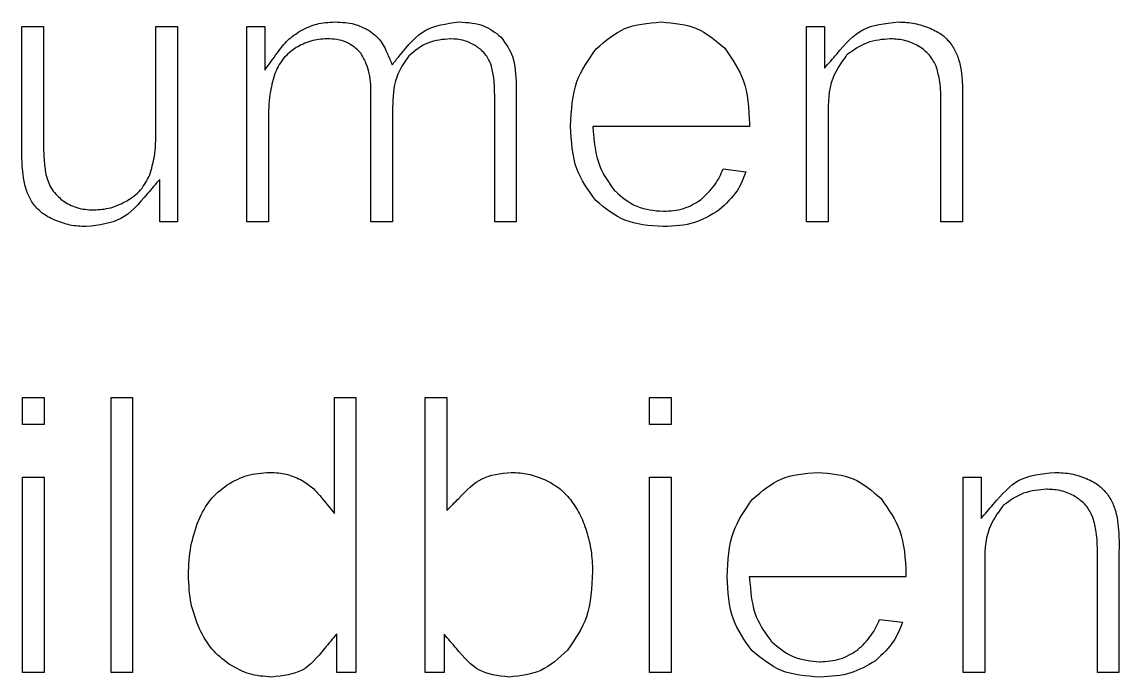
# Model space of a CAD drawing. Header units: millimetres. Extents: x -0.1 to 40.1, y -0.1 to 40.1.
# Drawn here: x 13.56 to 25.5, y 20.9 to 28.03 of the extents above; entities that cross this region are included whole.
import ezdxf

# ---------------------------------------------------------------- set-up
doc = ezdxf.new("R2010")
doc.units = ezdxf.units.MM
doc.layers.add('CUTOUTS', color=1, linetype='CONTINUOUS')

msp = doc.modelspace()

# ---------------------------------------------------------------- linework, layer by layer
at = {"layer": 'CUTOUTS'}
for p, q in [((13.558, 26.646), (13.558, 27.981)), ((13.558, 27.981), (13.794, 27.981)), ((13.794, 27.981), (13.794, 26.794)), ((15.017, 26.837), (15.017, 27.981)), ((15.017, 27.981), (15.252, 27.981)), ((15.252, 27.981), (15.252, 25.856)), ((16.006, 25.856), (16.006, 27.981)), ((16.006, 27.981), (16.201, 27.981)), ((16.201, 27.981), (16.201, 27.507)), ((22.1, 25.856), (22.1, 27.981)), ((22.1, 27.981), (22.297, 27.981)), ((22.297, 27.981), (22.297, 27.53)), ((17.358, 25.856), (17.358, 27.26)), ((18.939, 27.341), (18.939, 25.856)), ((18.705, 25.856), (18.705, 27.214)), ((23.563, 25.856), (23.563, 27.165)), ((23.799, 27.18), (23.799, 25.856)), ((17.594, 27.103), (17.594, 25.856)), ((22.336, 27.024), (22.336, 25.856)), ((16.242, 26.961), (16.242, 25.856)), ((21.479, 26.895), (19.773, 26.895)), ((21.191, 26.432), (21.44, 26.401)), ((15.058, 25.856), (15.058, 26.319)), ((15.252, 25.856), (15.058, 25.856)), ((16.242, 25.856), (16.006, 25.856)), ((17.594, 25.856), (17.358, 25.856)), ((18.939, 25.856), (18.705, 25.856)), ((22.336, 25.856), (22.1, 25.856)), ((23.799, 25.856), (23.563, 25.856)), ((16.961, 22.684), (16.961, 23.945)), ((16.961, 23.945), (17.194, 23.945)), ((17.194, 23.945), (17.194, 20.955)), ((17.948, 20.955), (17.948, 23.945)), ((17.948, 23.945), (18.184, 23.945)), ((18.184, 23.945), (18.184, 22.715)), ((23.804, 20.955), (23.804, 23.08)), ((23.804, 23.08), (24.001, 23.08)), ((24.001, 23.08), (24.001, 22.629)), ((25.267, 20.955), (25.267, 22.264)), ((25.502, 22.279), (25.502, 20.955)), ((24.04, 22.123), (24.04, 20.955)), ((23.182, 21.994), (21.477, 21.994)), ((22.895, 21.531), (23.144, 21.5)), ((16.986, 20.955), (16.986, 21.376)), ((18.156, 21.369), (18.156, 20.955)), ((17.194, 20.955), (16.986, 20.955)), ((18.156, 20.955), (17.948, 20.955)), ((24.04, 20.955), (23.804, 20.955)), ((25.502, 20.955), (25.267, 20.955))]:
    msp.add_line(p, q, dxfattribs=at)
for points in [[(13.564, 23.945), (13.799, 23.945), (13.799, 23.652), (13.564, 23.652)], [(14.528, 23.945), (14.763, 23.945), (14.763, 20.955), (14.528, 20.955)], [(20.392, 23.945), (20.628, 23.945), (20.628, 23.652), (20.392, 23.652)], [(13.799, 20.955), (13.564, 20.955), (13.564, 23.08), (13.799, 23.08)], [(20.628, 23.08), (20.628, 20.955), (20.392, 20.955), (20.392, 23.08)]]:
    msp.add_lwpolyline(points, close=True, dxfattribs=at)
for points, knots in [([(16.598, 27.94), (16.658, 27.969), (16.715, 27.995), (16.77, 28.009), (16.828, 28.024), (16.895, 28.028), (16.967, 28.032)], [0.00048592, 0.00048592, 0.00048592, 0.00048592, 0.0204834, 0.0204834, 0.0204834, 0.04177276, 0.04177276, 0.04177276, 0.04177276]), ([(16.967, 28.032), (17.043, 28.029), (17.115, 28.025), (17.176, 28.008), (17.228, 27.994), (17.282, 27.968), (17.34, 27.938)], [0.00033224, 0.00033224, 0.00033224, 0.00033224, 0.02314764, 0.02314764, 0.02314764, 0.0424946, 0.0424946, 0.0424946, 0.0424946]), ([(17.589, 27.566), (17.615, 27.598), (17.641, 27.629), (17.667, 27.661), (17.761, 27.778), (17.851, 27.885), (17.955, 27.942), (18.051, 27.994), (18.178, 28.013), (18.314, 28.032)], [-0.01182858, -0.01182858, -0.01182858, -0.01182858, 0, 0, 0, 0.04309676, 0.04309676, 0.04309676, 0.08287092, 0.08287092, 0.08287092, 0.08287092]), ([(18.314, 28.032), (18.415, 28.027), (18.508, 28.02), (18.583, 27.99), (18.646, 27.965), (18.709, 27.919), (18.777, 27.867)], [0.00067503, 0.00067503, 0.00067503, 0.00067503, 0.03029733, 0.03029733, 0.03029733, 0.05535014, 0.05535014, 0.05535014, 0.05535014]), ([(19.809, 27.739), (19.914, 27.829), (20.014, 27.913), (20.121, 27.959), (20.235, 28.007), (20.373, 28.02), (20.519, 28.032)], [0.00091855, 0.00091855, 0.00091855, 0.00091855, 0.04144601, 0.04144601, 0.04144601, 0.08431277, 0.08431277, 0.08431277, 0.08431277]), ([(20.519, 28.032), (20.661, 28.02), (20.795, 28.007), (20.904, 27.96), (21.009, 27.916), (21.106, 27.834), (21.209, 27.746)], [0.00059253, 0.00059253, 0.00059253, 0.00059253, 0.0421665, 0.0421665, 0.0421665, 0.0817223, 0.0817223, 0.0817223, 0.0817223]), ([(22.297, 27.53), (22.341, 27.581), (22.385, 27.632), (22.429, 27.683), (22.523, 27.793), (22.612, 27.894), (22.713, 27.947), (22.816, 28.001), (22.952, 28.017), (23.098, 28.032)], [-0.0194564, -0.0194564, -0.0194564, -0.0194564, 0, 0, 0, 0.0415743, 0.0415743, 0.0415743, 0.0838713, 0.0838713, 0.0838713, 0.0838713]), ([(23.098, 28.032), (23.163, 28.029), (23.223, 28.026), (23.279, 28.015), (23.332, 28.004), (23.387, 27.985), (23.445, 27.964)], [0.000526, 0.000526, 0.000526, 0.000526, 0.01981841, 0.01981841, 0.01981841, 0.03835746, 0.03835746, 0.03835746, 0.03835746]), ([(23.445, 27.964), (23.497, 27.939), (23.543, 27.916), (23.579, 27.889), (23.61, 27.865), (23.639, 27.831), (23.672, 27.795)], [0.00036171, 0.00036171, 0.00036171, 0.00036171, 0.01732491, 0.01732491, 0.01732491, 0.03198364, 0.03198364, 0.03198364, 0.03198364]), ([(16.201, 27.507), (16.247, 27.569), (16.292, 27.63), (16.337, 27.692), (16.376, 27.745), (16.412, 27.795), (16.453, 27.833), (16.493, 27.871), (16.543, 27.904), (16.598, 27.94)], [-0.02273036, -0.02273036, -0.02273036, -0.02273036, 0, 0, 0, 0.01956722, 0.01956722, 0.01956722, 0.03897408, 0.03897408, 0.03897408, 0.03897408]), ([(16.88, 27.848), (16.878, 27.848), (16.877, 27.848), (16.875, 27.848), (16.822, 27.844), (16.764, 27.841), (16.703, 27.824), (16.643, 27.806), (16.591, 27.778), (16.544, 27.753), (16.543, 27.753), (16.541, 27.752), (16.539, 27.751)], [-0.0004336, -0.0004336, -0.0004336, -0.0004336, 0, 0, 0, 0.01580821, 0.01580821, 0.01580821, 0.03160512, 0.03160512, 0.03160512, 0.03218915, 0.03218915, 0.03218915, 0.03218915]), ([(17.25, 27.69), (17.247, 27.693), (17.244, 27.696), (17.241, 27.699), (17.202, 27.736), (17.158, 27.78), (17.096, 27.809), (17.023, 27.843), (16.949, 27.845), (16.884, 27.848), (16.883, 27.848), (16.881, 27.848), (16.88, 27.848)], [-0.00119791, -0.00119791, -0.00119791, -0.00119791, 0, 0, 0, 0.01572353, 0.01572353, 0.01572353, 0.03442184, 0.03442184, 0.03442184, 0.03484415, 0.03484415, 0.03484415, 0.03484415]), ([(17.34, 27.938), (17.388, 27.901), (17.43, 27.867), (17.459, 27.83), (17.49, 27.791), (17.514, 27.738), (17.54, 27.679), (17.556, 27.641), (17.573, 27.603), (17.589, 27.566)], [0.00070587, 0.00070587, 0.00070587, 0.00070587, 0.01866724, 0.01866724, 0.01866724, 0.0377018, 0.0377018, 0.0377018, 0.04980855, 0.04980855, 0.04980855, 0.04980855]), ([(18.224, 27.848), (18.223, 27.848), (18.221, 27.848), (18.219, 27.848), (18.143, 27.841), (18.06, 27.836), (17.977, 27.802), (17.898, 27.77), (17.837, 27.718), (17.78, 27.671), (17.777, 27.669), (17.774, 27.667), (17.771, 27.665)], [-0.00048672, -0.00048672, -0.00048672, -0.00048672, 0, 0, 0, 0.02231379, 0.02231379, 0.02231379, 0.04383334, 0.04383334, 0.04383334, 0.04487669, 0.04487669, 0.04487669, 0.04487669]), ([(18.496, 27.775), (18.495, 27.776), (18.493, 27.777), (18.491, 27.777), (18.456, 27.795), (18.417, 27.816), (18.37, 27.83), (18.319, 27.844), (18.272, 27.846), (18.229, 27.848), (18.228, 27.848), (18.226, 27.848), (18.224, 27.848)], [-0.00056712, -0.00056712, -0.00056712, -0.00056712, 0, 0, 0, 0.01167888, 0.01167888, 0.01167888, 0.02419836, 0.02419836, 0.02419836, 0.02469132, 0.02469132, 0.02469132, 0.02469132]), ([(18.777, 27.867), (18.827, 27.794), (18.873, 27.725), (18.898, 27.656), (18.93, 27.566), (18.935, 27.458), (18.939, 27.341)], [0.00115471, 0.00115471, 0.00115471, 0.00115471, 0.0274402, 0.0274402, 0.0274402, 0.06155294, 0.06155294, 0.06155294, 0.06155294]), ([(23.014, 27.848), (23.012, 27.848), (23.01, 27.848), (23.009, 27.848), (22.93, 27.841), (22.844, 27.836), (22.759, 27.804), (22.676, 27.773), (22.608, 27.723), (22.545, 27.677), (22.542, 27.675), (22.539, 27.672), (22.535, 27.67)], [-0.00047391, -0.00047391, -0.00047391, -0.00047391, 0, 0, 0, 0.02327551, 0.02327551, 0.02327551, 0.04609136, 0.04609136, 0.04609136, 0.04730098, 0.04730098, 0.04730098, 0.04730098]), ([(23.322, 27.768), (23.32, 27.769), (23.319, 27.77), (23.317, 27.77), (23.276, 27.791), (23.231, 27.814), (23.179, 27.828), (23.122, 27.843), (23.067, 27.845), (23.018, 27.848), (23.017, 27.848), (23.015, 27.848), (23.014, 27.848)], [-0.00056476, -0.00056476, -0.00056476, -0.00056476, 0, 0, 0, 0.01350012, 0.01350012, 0.01350012, 0.02803555, 0.02803555, 0.02803555, 0.02851364, 0.02851364, 0.02851364, 0.02851364]), ([(16.539, 27.751), (16.537, 27.75), (16.536, 27.748), (16.534, 27.747), (16.491, 27.715), (16.443, 27.679), (16.402, 27.629), (16.359, 27.576), (16.334, 27.519), (16.311, 27.468), (16.31, 27.466), (16.309, 27.464), (16.308, 27.462)], [-0.00058141, -0.00058141, -0.00058141, -0.00058141, 0, 0, 0, 0.01591308, 0.01591308, 0.01591308, 0.03253803, 0.03253803, 0.03253803, 0.0331402, 0.0331402, 0.0331402, 0.0331402]), ([(18.664, 27.572), (18.663, 27.574), (18.662, 27.577), (18.661, 27.579), (18.645, 27.611), (18.628, 27.65), (18.598, 27.686), (18.567, 27.724), (18.531, 27.749), (18.501, 27.771), (18.499, 27.772), (18.498, 27.774), (18.496, 27.775)], [-0.00075046, -0.00075046, -0.00075046, -0.00075046, 0, 0, 0, 0.01059025, 0.01059025, 0.01059025, 0.02159935, 0.02159935, 0.02159935, 0.02216331, 0.02216331, 0.02216331, 0.02216331]), ([(19.532, 26.899), (19.54, 27.074), (19.549, 27.24), (19.601, 27.383), (19.645, 27.503), (19.725, 27.619), (19.809, 27.739)], [0.00034211, 0.00034211, 0.00034211, 0.00034211, 0.05150962, 0.05150962, 0.05150962, 0.09468732, 0.09468732, 0.09468732, 0.09468732]), ([(21.209, 27.746), (21.291, 27.628), (21.368, 27.515), (21.411, 27.397), (21.462, 27.257), (21.471, 27.093), (21.479, 26.921)], [0.00091795, 0.00091795, 0.00091795, 0.00091795, 0.04321188, 0.04321188, 0.04321188, 0.09354394, 0.09354394, 0.09354394, 0.09354394]), ([(23.514, 27.543), (23.513, 27.546), (23.511, 27.548), (23.51, 27.55), (23.492, 27.587), (23.472, 27.63), (23.438, 27.67), (23.403, 27.712), (23.362, 27.74), (23.327, 27.765), (23.325, 27.766), (23.324, 27.767), (23.322, 27.768)], [-0.00071778, -0.00071778, -0.00071778, -0.00071778, 0, 0, 0, 0.01220919, 0.01220919, 0.01220919, 0.02488598, 0.02488598, 0.02488598, 0.02544713, 0.02544713, 0.02544713, 0.02544713]), ([(23.672, 27.795), (23.697, 27.754), (23.72, 27.716), (23.736, 27.678), (23.753, 27.638), (23.766, 27.591), (23.778, 27.541)], [0.00060277, 0.00060277, 0.00060277, 0.00060277, 0.01500474, 0.01500474, 0.01500474, 0.03063542, 0.03063542, 0.03063542, 0.03063542]), ([(17.358, 27.26), (17.358, 27.26), (17.358, 27.26), (17.358, 27.26), (17.356, 27.337), (17.356, 27.42), (17.332, 27.504), (17.313, 27.57), (17.283, 27.627), (17.255, 27.679), (17.253, 27.683), (17.251, 27.686), (17.25, 27.69)], [-0.00007304, -0.00007304, -0.00007304, -0.00007304, 0, 0, 0, 0.02261286, 0.02261286, 0.02261286, 0.04016325, 0.04016325, 0.04016325, 0.04138423, 0.04138423, 0.04138423, 0.04138423]), ([(17.771, 27.665), (17.769, 27.662), (17.767, 27.659), (17.765, 27.656), (17.719, 27.589), (17.669, 27.517), (17.638, 27.431), (17.598, 27.322), (17.596, 27.209), (17.594, 27.104), (17.594, 27.104), (17.594, 27.104), (17.594, 27.103)], [-0.00104856, -0.00104856, -0.00104856, -0.00104856, 0, 0, 0, 0.02391345, 0.02391345, 0.02391345, 0.05450558, 0.05450558, 0.05450558, 0.05459942, 0.05459942, 0.05459942, 0.05459942]), ([(22.535, 27.67), (22.533, 27.667), (22.531, 27.663), (22.528, 27.66), (22.477, 27.587), (22.42, 27.509), (22.385, 27.417), (22.336, 27.287), (22.337, 27.151), (22.336, 27.024), (22.336, 27.024), (22.336, 27.024), (22.336, 27.024)], [-0.00120944, -0.00120944, -0.00120944, -0.00120944, 0, 0, 0, 0.02632429, 0.02632429, 0.02632429, 0.06327553, 0.06327553, 0.06327553, 0.06330213, 0.06330213, 0.06330213, 0.06330213]), ([(18.705, 27.214), (18.705, 27.281), (18.705, 27.351), (18.695, 27.423), (18.688, 27.473), (18.676, 27.52), (18.666, 27.565), (18.665, 27.567), (18.664, 27.57), (18.664, 27.572)], [0, 0, 0, 0, 0.01991481, 0.01991481, 0.01991481, 0.0336198, 0.0336198, 0.0336198, 0.03438061, 0.03438061, 0.03438061, 0.03438061]), ([(23.563, 27.165), (23.563, 27.165), (23.563, 27.165), (23.563, 27.165), (23.563, 27.234), (23.563, 27.307), (23.551, 27.382), (23.542, 27.437), (23.529, 27.488), (23.516, 27.536), (23.515, 27.539), (23.514, 27.541), (23.514, 27.543)], [-0.00002, -0.00002, -0.00002, -0.00002, 0, 0, 0, 0.02061956, 0.02061956, 0.02061956, 0.03564816, 0.03564816, 0.03564816, 0.03637546, 0.03637546, 0.03637546, 0.03637546]), ([(23.778, 27.541), (23.784, 27.493), (23.79, 27.447), (23.793, 27.402), (23.799, 27.33), (23.799, 27.256), (23.799, 27.18), (23.799, 27.18), (23.799, 27.18), (23.799, 27.18)], [0.00044587, 0.00044587, 0.00044587, 0.00044587, 0.01481282, 0.01481282, 0.01481282, 0.03757665, 0.03757665, 0.03757665, 0.03758487, 0.03758487, 0.03758487, 0.03758487]), ([(16.308, 27.462), (16.308, 27.46), (16.307, 27.458), (16.307, 27.456), (16.289, 27.389), (16.27, 27.32), (16.258, 27.247), (16.243, 27.149), (16.243, 27.054), (16.242, 26.962), (16.242, 26.962), (16.242, 26.962), (16.242, 26.961)], [-0.00061059, -0.00061059, -0.00061059, -0.00061059, 0, 0, 0, 0.0206656, 0.0206656, 0.0206656, 0.04812565, 0.04812565, 0.04812565, 0.0481567, 0.0481567, 0.0481567, 0.0481567]), ([(19.805, 26.089), (19.722, 26.205), (19.644, 26.316), (19.6, 26.432), (19.549, 26.569), (19.54, 26.73), (19.532, 26.899)], [0.00097429, 0.00097429, 0.00097429, 0.00097429, 0.04294129, 0.04294129, 0.04294129, 0.09242845, 0.09242845, 0.09242845, 0.09242845]), ([(19.773, 26.895), (19.775, 26.867), (19.778, 26.84), (19.781, 26.812), (19.792, 26.698), (19.803, 26.577), (19.85, 26.461), (19.889, 26.363), (19.95, 26.28), (20.007, 26.202), (20.008, 26.199), (20.01, 26.197), (20.012, 26.195)], [-0.00809273, -0.00809273, -0.00809273, -0.00809273, 0, 0, 0, 0.03369999, 0.03369999, 0.03369999, 0.06217798, 0.06217798, 0.06217798, 0.06305304, 0.06305304, 0.06305304, 0.06305304]), ([(13.794, 26.794), (13.793, 26.71), (13.793, 26.623), (13.8, 26.535), (13.804, 26.481), (13.811, 26.429), (13.818, 26.377), (13.818, 26.375), (13.819, 26.373), (13.819, 26.371)], [0, 0, 0, 0, 0.02528108, 0.02528108, 0.02528108, 0.0408035, 0.0408035, 0.0408035, 0.04146623, 0.04146623, 0.04146623, 0.04146623]), ([(14.949, 26.364), (14.949, 26.367), (14.95, 26.369), (14.951, 26.371), (14.969, 26.433), (14.988, 26.498), (15, 26.568), (15.016, 26.66), (15.016, 26.75), (15.017, 26.836), (15.017, 26.836), (15.017, 26.836), (15.017, 26.837)], [-0.0007154, -0.0007154, -0.0007154, -0.0007154, 0, 0, 0, 0.01935729, 0.01935729, 0.01935729, 0.04508167, 0.04508167, 0.04508167, 0.04511529, 0.04511529, 0.04511529, 0.04511529]), ([(13.581, 26.3), (13.574, 26.348), (13.568, 26.394), (13.564, 26.439), (13.558, 26.506), (13.558, 26.575), (13.558, 26.646)], [0.00036599, 0.00036599, 0.00036599, 0.00036599, 0.01477789, 0.01477789, 0.01477789, 0.03609779, 0.03609779, 0.03609779, 0.03609779]), ([(20.951, 26.098), (20.953, 26.1), (20.954, 26.102), (20.956, 26.103), (21.005, 26.149), (21.057, 26.198), (21.101, 26.259), (21.14, 26.315), (21.167, 26.374), (21.191, 26.432)], [-0.00079101, -0.00079101, -0.00079101, -0.00079101, 0, 0, 0, 0.01974003, 0.01974003, 0.01974003, 0.03760567, 0.03760567, 0.03760567, 0.03760567]), ([(21.44, 26.401), (21.413, 26.325), (21.383, 26.255), (21.344, 26.196), (21.295, 26.121), (21.223, 26.053), (21.147, 25.983)], [0.00918632, 0.00918632, 0.00918632, 0.00918632, 0.03379163, 0.03379163, 0.03379163, 0.06462356, 0.06462356, 0.06462356, 0.06462356]), ([(13.686, 26.046), (13.661, 26.086), (13.638, 26.123), (13.623, 26.16), (13.605, 26.201), (13.593, 26.249), (13.581, 26.3)], [0.000636, 0.000636, 0.000636, 0.000636, 0.01484876, 0.01484876, 0.01484876, 0.03078188, 0.03078188, 0.03078188, 0.03078188]), ([(13.819, 26.371), (13.82, 26.369), (13.82, 26.366), (13.821, 26.364), (13.836, 26.317), (13.852, 26.262), (13.886, 26.21), (13.919, 26.16), (13.961, 26.124), (13.997, 26.092), (13.999, 26.091), (14, 26.089), (14.002, 26.087)], [-0.00065009, -0.00065009, -0.00065009, -0.00065009, 0, 0, 0, 0.01471312, 0.01471312, 0.01471312, 0.02889857, 0.02889857, 0.02889857, 0.02961687, 0.02961687, 0.02961687, 0.02961687]), ([(15.058, 26.319), (15.014, 26.267), (14.97, 26.215), (14.926, 26.164), (14.83, 26.051), (14.738, 25.947), (14.634, 25.892), (14.533, 25.839), (14.4, 25.821), (14.258, 25.805)], [-0.019574, -0.019574, -0.019574, -0.019574, 0, 0, 0, 0.0426306, 0.0426306, 0.0426306, 0.0840283, 0.0840283, 0.0840283, 0.0840283]), ([(14.702, 26.086), (14.703, 26.087), (14.704, 26.087), (14.706, 26.088), (14.753, 26.12), (14.805, 26.155), (14.85, 26.206), (14.893, 26.255), (14.92, 26.309), (14.945, 26.358), (14.946, 26.36), (14.948, 26.362), (14.949, 26.364)], [-0.00048416, -0.00048416, -0.00048416, -0.00048416, 0, 0, 0, 0.01669617, 0.01669617, 0.01669617, 0.03284724, 0.03284724, 0.03284724, 0.033554, 0.033554, 0.033554, 0.033554]), ([(20.012, 26.195), (20.014, 26.193), (20.016, 26.191), (20.019, 26.189), (20.087, 26.131), (20.159, 26.067), (20.252, 26.027), (20.347, 25.987), (20.446, 25.98), (20.536, 25.972), (20.538, 25.972), (20.54, 25.972), (20.542, 25.971)], [-0.00086743, -0.00086743, -0.00086743, -0.00086743, 0, 0, 0, 0.02611435, 0.02611435, 0.02611435, 0.05271566, 0.05271566, 0.05271566, 0.05325287, 0.05325287, 0.05325287, 0.05325287]), ([(13.915, 25.876), (13.863, 25.901), (13.815, 25.924), (13.779, 25.953), (13.748, 25.977), (13.718, 26.009), (13.686, 26.046)], [0.00033581, 0.00033581, 0.00033581, 0.00033581, 0.01752081, 0.01752081, 0.01752081, 0.032013, 0.032013, 0.032013, 0.032013]), ([(14.002, 26.087), (14.004, 26.086), (14.006, 26.085), (14.008, 26.084), (14.051, 26.058), (14.099, 26.03), (14.156, 26.012), (14.219, 25.992), (14.279, 25.99), (14.334, 25.987), (14.335, 25.987), (14.337, 25.986), (14.338, 25.986)], [-0.00072135, -0.00072135, -0.00072135, -0.00072135, 0, 0, 0, 0.01469163, 0.01469163, 0.01469163, 0.03079538, 0.03079538, 0.03079538, 0.031235, 0.031235, 0.031235, 0.031235]), ([(14.338, 25.986), (14.34, 25.986), (14.341, 25.987), (14.343, 25.987), (14.4, 25.99), (14.462, 25.994), (14.526, 26.011), (14.59, 26.029), (14.646, 26.058), (14.697, 26.083), (14.699, 26.084), (14.7, 26.085), (14.702, 26.086)], [-0.00044216, -0.00044216, -0.00044216, -0.00044216, 0, 0, 0, 0.01696003, 0.01696003, 0.01696003, 0.03405621, 0.03405621, 0.03405621, 0.03454334, 0.03454334, 0.03454334, 0.03454334]), ([(20.541, 25.805), (20.388, 25.815), (20.242, 25.826), (20.122, 25.876), (20.014, 25.92), (19.911, 26.001), (19.805, 26.089)], [0.00041916, 0.00041916, 0.00041916, 0.00041916, 0.04539361, 0.04539361, 0.04539361, 0.0858363, 0.0858363, 0.0858363, 0.0858363]), ([(20.542, 25.971), (20.544, 25.971), (20.546, 25.972), (20.547, 25.972), (20.615, 25.976), (20.688, 25.979), (20.762, 26.003), (20.832, 26.025), (20.89, 26.061), (20.944, 26.094), (20.946, 26.095), (20.948, 26.096), (20.951, 26.098)], [-0.00054256, -0.00054256, -0.00054256, -0.00054256, 0, 0, 0, 0.01984806, 0.01984806, 0.01984806, 0.03838311, 0.03838311, 0.03838311, 0.03917114, 0.03917114, 0.03917114, 0.03917114]), ([(21.147, 25.983), (21.055, 25.928), (20.967, 25.877), (20.879, 25.849), (20.779, 25.817), (20.663, 25.811), (20.541, 25.805)], [0.00077033, 0.00077033, 0.00077033, 0.00077033, 0.0324243, 0.0324243, 0.0324243, 0.06841186, 0.06841186, 0.06841186, 0.06841186]), ([(14.258, 25.805), (14.195, 25.808), (14.135, 25.811), (14.081, 25.822), (14.028, 25.833), (13.973, 25.854), (13.915, 25.876)], [0.00059917, 0.00059917, 0.00059917, 0.00059917, 0.01955954, 0.01955954, 0.01955954, 0.03824811, 0.03824811, 0.03824811, 0.03824811]), ([(15.792, 22.996), (15.868, 23.038), (15.941, 23.076), (16.012, 23.097), (16.085, 23.119), (16.169, 23.125), (16.259, 23.131)], [0.00059661, 0.00059661, 0.00059661, 0.00059661, 0.02647474, 0.02647474, 0.02647474, 0.05303066, 0.05303066, 0.05303066, 0.05303066]), ([(16.259, 23.131), (16.323, 23.128), (16.382, 23.125), (16.435, 23.112), (16.484, 23.1), (16.535, 23.078), (16.59, 23.053)], [0.00041986, 0.00041986, 0.00041986, 0.00041986, 0.01955827, 0.01955827, 0.01955827, 0.03747936, 0.03747936, 0.03747936, 0.03747936]), ([(16.59, 23.053), (16.639, 23.023), (16.684, 22.995), (16.721, 22.963), (16.757, 22.932), (16.791, 22.891), (16.828, 22.846), (16.872, 22.792), (16.916, 22.738), (16.961, 22.684)], [0.0004581, 0.0004581, 0.0004581, 0.0004581, 0.01765963, 0.01765963, 0.01765963, 0.03477092, 0.03477092, 0.03477092, 0.05557105, 0.05557105, 0.05557105, 0.05557105]), ([(18.184, 22.715), (18.227, 22.759), (18.27, 22.804), (18.313, 22.848), (18.399, 22.937), (18.481, 23.019), (18.569, 23.062), (18.655, 23.104), (18.765, 23.118), (18.884, 23.131)], [-0.01793142, -0.01793142, -0.01793142, -0.01793142, 0, 0, 0, 0.03605593, 0.03605593, 0.03605593, 0.07085369, 0.07085369, 0.07085369, 0.07085369]), ([(18.884, 23.131), (18.951, 23.128), (19.014, 23.124), (19.071, 23.112), (19.127, 23.1), (19.186, 23.077), (19.248, 23.053)], [0.00059394, 0.00059394, 0.00059394, 0.00059394, 0.02053751, 0.02053751, 0.02053751, 0.04045898, 0.04045898, 0.04045898, 0.04045898]), ([(19.248, 23.053), (19.306, 23.023), (19.36, 22.995), (19.404, 22.961), (19.447, 22.928), (19.487, 22.884), (19.529, 22.837)], [0.00039754, 0.00039754, 0.00039754, 0.00039754, 0.01988191, 0.01988191, 0.01988191, 0.03877953, 0.03877953, 0.03877953, 0.03877953]), ([(21.512, 22.839), (21.617, 22.929), (21.718, 23.013), (21.825, 23.058), (21.939, 23.106), (22.077, 23.119), (22.223, 23.131)], [0.00091855, 0.00091855, 0.00091855, 0.00091855, 0.04144601, 0.04144601, 0.04144601, 0.08431278, 0.08431278, 0.08431278, 0.08431278]), ([(22.223, 23.131), (22.365, 23.119), (22.499, 23.107), (22.608, 23.06), (22.712, 23.015), (22.81, 22.933), (22.913, 22.845)], [0.00059251, 0.00059251, 0.00059251, 0.00059251, 0.04216648, 0.04216648, 0.04216648, 0.08172237, 0.08172237, 0.08172237, 0.08172237]), ([(24.001, 22.629), (24.045, 22.68), (24.089, 22.732), (24.133, 22.783), (24.227, 22.892), (24.316, 22.993), (24.417, 23.046), (24.52, 23.101), (24.656, 23.117), (24.802, 23.131)], [-0.0194564, -0.0194564, -0.0194564, -0.0194564, 0, 0, 0, 0.0415743, 0.0415743, 0.0415743, 0.0838712, 0.0838712, 0.0838712, 0.0838712]), ([(24.802, 23.131), (24.867, 23.129), (24.927, 23.125), (24.983, 23.114), (25.036, 23.104), (25.091, 23.084), (25.149, 23.063)], [0.000526, 0.000526, 0.000526, 0.000526, 0.01981829, 0.01981829, 0.01981829, 0.0383573, 0.0383573, 0.0383573, 0.0383573]), ([(25.149, 23.063), (25.201, 23.039), (25.247, 23.016), (25.283, 22.988), (25.313, 22.964), (25.343, 22.931), (25.376, 22.894)], [0.00036173, 0.00036173, 0.00036173, 0.00036173, 0.01732507, 0.01732507, 0.01732507, 0.03198384, 0.03198384, 0.03198384, 0.03198384]), ([(15.479, 22.605), (15.52, 22.69), (15.559, 22.769), (15.61, 22.831), (15.658, 22.889), (15.722, 22.941), (15.792, 22.996)], [0.00043911, 0.00043911, 0.00043911, 0.00043911, 0.02831072, 0.02831072, 0.02831072, 0.05453491, 0.05453491, 0.05453491, 0.05453491]), ([(24.717, 22.947), (24.716, 22.947), (24.714, 22.947), (24.713, 22.947), (24.634, 22.941), (24.548, 22.935), (24.463, 22.903), (24.38, 22.873), (24.312, 22.822), (24.249, 22.777), (24.246, 22.774), (24.243, 22.772), (24.239, 22.769)], [-0.00047389, -0.00047389, -0.00047389, -0.00047389, 0, 0, 0, 0.02327552, 0.02327552, 0.02327552, 0.0460914, 0.0460914, 0.0460914, 0.04730104, 0.04730104, 0.04730104, 0.04730104]), ([(25.026, 22.867), (25.024, 22.868), (25.023, 22.869), (25.021, 22.87), (24.98, 22.89), (24.935, 22.913), (24.882, 22.927), (24.826, 22.943), (24.771, 22.945), (24.722, 22.947), (24.721, 22.947), (24.719, 22.947), (24.717, 22.947)], [-0.00056479, -0.00056479, -0.00056479, -0.00056479, 0, 0, 0, 0.01350014, 0.01350014, 0.01350014, 0.02803569, 0.02803569, 0.02803569, 0.02851375, 0.02851375, 0.02851375, 0.02851375]), ([(19.529, 22.837), (19.566, 22.784), (19.602, 22.732), (19.629, 22.68), (19.659, 22.624), (19.682, 22.56), (19.706, 22.492)], [0.00045257, 0.00045257, 0.00045257, 0.00045257, 0.02004562, 0.02004562, 0.02004562, 0.041411, 0.041411, 0.041411, 0.041411]), ([(21.236, 21.998), (21.244, 22.173), (21.253, 22.34), (21.305, 22.482), (21.349, 22.603), (21.428, 22.719), (21.512, 22.839)], [0.00034211, 0.00034211, 0.00034211, 0.00034211, 0.05150968, 0.05150968, 0.05150968, 0.09468738, 0.09468738, 0.09468738, 0.09468738]), ([(22.913, 22.845), (22.995, 22.728), (23.072, 22.614), (23.115, 22.496), (23.166, 22.356), (23.175, 22.192), (23.183, 22.021)], [0.00091794, 0.00091794, 0.00091794, 0.00091794, 0.04321188, 0.04321188, 0.04321188, 0.0935438, 0.0935438, 0.0935438, 0.0935438]), ([(25.217, 22.643), (25.216, 22.645), (25.215, 22.647), (25.214, 22.649), (25.196, 22.687), (25.176, 22.729), (25.142, 22.77), (25.107, 22.811), (25.066, 22.839), (25.031, 22.864), (25.029, 22.865), (25.027, 22.866), (25.026, 22.867)], [-0.00071771, -0.00071771, -0.00071771, -0.00071771, 0, 0, 0, 0.01220919, 0.01220919, 0.01220919, 0.02488593, 0.02488593, 0.02488593, 0.0254471, 0.0254471, 0.0254471, 0.0254471]), ([(25.376, 22.894), (25.401, 22.853), (25.424, 22.815), (25.44, 22.778), (25.457, 22.738), (25.47, 22.691), (25.482, 22.64)], [0.00060273, 0.00060273, 0.00060273, 0.00060273, 0.01500475, 0.01500475, 0.01500475, 0.03063536, 0.03063536, 0.03063536, 0.03063536]), ([(24.239, 22.769), (24.237, 22.766), (24.235, 22.763), (24.232, 22.759), (24.18, 22.686), (24.124, 22.609), (24.089, 22.516), (24.04, 22.386), (24.04, 22.25), (24.04, 22.123), (24.04, 22.123), (24.04, 22.123), (24.04, 22.123)], [-0.00120947, -0.00120947, -0.00120947, -0.00120947, 0, 0, 0, 0.02632411, 0.02632411, 0.02632411, 0.06327538, 0.06327538, 0.06327538, 0.06330202, 0.06330202, 0.06330202, 0.06330202]), ([(15.371, 22.016), (15.376, 22.124), (15.38, 22.228), (15.398, 22.326), (15.416, 22.417), (15.447, 22.51), (15.479, 22.605)], [0.00028301, 0.00028301, 0.00028301, 0.00028301, 0.03260007, 0.03260007, 0.03260007, 0.06268525, 0.06268525, 0.06268525, 0.06268525]), ([(25.267, 22.264), (25.267, 22.264), (25.267, 22.264), (25.267, 22.264), (25.267, 22.333), (25.266, 22.406), (25.255, 22.481), (25.246, 22.536), (25.232, 22.587), (25.219, 22.636), (25.219, 22.638), (25.218, 22.64), (25.217, 22.643)], [-0.00001995, -0.00001995, -0.00001995, -0.00001995, 0, 0, 0, 0.02061955, 0.02061955, 0.02061955, 0.0356482, 0.0356482, 0.0356482, 0.03637544, 0.03637544, 0.03637544, 0.03637544]), ([(25.482, 22.64), (25.488, 22.593), (25.494, 22.546), (25.497, 22.501), (25.503, 22.429), (25.503, 22.355), (25.502, 22.279), (25.502, 22.279), (25.502, 22.279), (25.502, 22.279)], [0.00044593, 0.00044593, 0.00044593, 0.00044593, 0.01481279, 0.01481279, 0.01481279, 0.03757662, 0.03757662, 0.03757662, 0.03758483, 0.03758483, 0.03758483, 0.03758483]), ([(19.706, 22.492), (19.725, 22.419), (19.744, 22.348), (19.754, 22.28), (19.765, 22.208), (19.768, 22.131), (19.771, 22.052)], [0.00028737, 0.00028737, 0.00028737, 0.00028737, 0.02296545, 0.02296545, 0.02296545, 0.04663086, 0.04663086, 0.04663086, 0.04663086]), ([(15.49, 21.429), (15.454, 21.523), (15.42, 21.613), (15.401, 21.702), (15.38, 21.8), (15.376, 21.906), (15.371, 22.016)], [0.00047317, 0.00047317, 0.00047317, 0.00047317, 0.03037867, 0.03037867, 0.03037867, 0.06314965, 0.06314965, 0.06314965, 0.06314965]), ([(19.771, 22.052), (19.763, 21.875), (19.755, 21.705), (19.703, 21.559), (19.66, 21.437), (19.582, 21.319), (19.499, 21.197)], [0.00027251, 0.00027251, 0.00027251, 0.00027251, 0.05233528, 0.05233528, 0.05233528, 0.095732, 0.095732, 0.095732, 0.095732]), ([(21.508, 21.188), (21.425, 21.304), (21.347, 21.415), (21.304, 21.532), (21.253, 21.669), (21.244, 21.83), (21.236, 21.998)], [0.0009743, 0.0009743, 0.0009743, 0.0009743, 0.04294124, 0.04294124, 0.04294124, 0.0924284, 0.0924284, 0.0924284, 0.0924284]), ([(21.477, 21.994), (21.479, 21.967), (21.482, 21.939), (21.485, 21.912), (21.496, 21.798), (21.507, 21.676), (21.553, 21.56), (21.593, 21.462), (21.654, 21.379), (21.711, 21.301), (21.712, 21.299), (21.714, 21.296), (21.716, 21.294)], [-0.00809273, -0.00809273, -0.00809273, -0.00809273, 0, 0, 0, 0.03370005, 0.03370005, 0.03370005, 0.06217804, 0.06217804, 0.06217804, 0.0630531, 0.0630531, 0.0630531, 0.0630531]), ([(22.654, 21.197), (22.656, 21.199), (22.658, 21.201), (22.66, 21.203), (22.709, 21.248), (22.761, 21.297), (22.804, 21.359), (22.844, 21.414), (22.871, 21.474), (22.895, 21.531)], [-0.00079104, -0.00079104, -0.00079104, -0.00079104, 0, 0, 0, 0.01974003, 0.01974003, 0.01974003, 0.03760583, 0.03760583, 0.03760583, 0.03760583]), ([(23.144, 21.5), (23.117, 21.425), (23.087, 21.354), (23.048, 21.295), (22.999, 21.22), (22.927, 21.153), (22.851, 21.082)], [0.0091863, 0.0091863, 0.0091863, 0.0091863, 0.03379158, 0.03379158, 0.03379158, 0.06462353, 0.06462353, 0.06462353, 0.06462353]), ([(15.817, 21.042), (15.746, 21.096), (15.68, 21.148), (15.63, 21.207), (15.577, 21.269), (15.534, 21.346), (15.49, 21.429)], [0.00054549, 0.00054549, 0.00054549, 0.00054549, 0.02706343, 0.02706343, 0.02706343, 0.0548708, 0.0548708, 0.0548708, 0.0548708]), ([(16.986, 21.376), (16.942, 21.322), (16.898, 21.269), (16.854, 21.215), (16.772, 21.116), (16.695, 21.026), (16.608, 20.979), (16.521, 20.932), (16.403, 20.917), (16.274, 20.904)], [-0.02002114, -0.02002114, -0.02002114, -0.02002114, 0, 0, 0, 0.03685331, 0.03685331, 0.03685331, 0.07408472, 0.07408472, 0.07408472, 0.07408472]), ([(18.863, 20.904), (18.739, 20.918), (18.624, 20.934), (18.538, 20.979), (18.45, 21.026), (18.371, 21.116), (18.288, 21.214), (18.244, 21.266), (18.2, 21.317), (18.156, 21.369)], [0.00079503, 0.00079503, 0.00079503, 0.00079503, 0.03690036, 0.03690036, 0.03690036, 0.0740345, 0.0740345, 0.0740345, 0.09364309, 0.09364309, 0.09364309, 0.09364309]), ([(21.716, 21.294), (21.718, 21.292), (21.72, 21.29), (21.723, 21.288), (21.79, 21.23), (21.863, 21.166), (21.956, 21.127), (22.051, 21.087), (22.15, 21.079), (22.24, 21.071), (22.242, 21.071), (22.244, 21.071), (22.246, 21.071)], [-0.00086743, -0.00086743, -0.00086743, -0.00086743, 0, 0, 0, 0.02611435, 0.02611435, 0.02611435, 0.05271566, 0.05271566, 0.05271566, 0.05325289, 0.05325289, 0.05325289, 0.05325289]), ([(19.499, 21.197), (19.402, 21.106), (19.308, 21.022), (19.208, 20.977), (19.111, 20.933), (18.991, 20.918), (18.863, 20.904)], [0.00082988, 0.00082988, 0.00082988, 0.00082988, 0.03980701, 0.03980701, 0.03980701, 0.07743065, 0.07743065, 0.07743065, 0.07743065]), ([(22.245, 20.904), (22.092, 20.914), (21.946, 20.926), (21.826, 20.975), (21.718, 21.02), (21.615, 21.101), (21.508, 21.188)], [0.00041915, 0.00041915, 0.00041915, 0.00041915, 0.04539363, 0.04539363, 0.04539363, 0.08583628, 0.08583628, 0.08583628, 0.08583628]), ([(22.246, 21.071), (22.248, 21.071), (22.249, 21.071), (22.251, 21.071), (22.318, 21.075), (22.392, 21.079), (22.466, 21.102), (22.536, 21.125), (22.594, 21.161), (22.648, 21.193), (22.65, 21.194), (22.652, 21.196), (22.654, 21.197)], [-0.00054257, -0.00054257, -0.00054257, -0.00054257, 0, 0, 0, 0.01984794, 0.01984794, 0.01984794, 0.03838307, 0.03838307, 0.03838307, 0.03917113, 0.03917113, 0.03917113, 0.03917113]), ([(16.274, 20.904), (16.188, 20.91), (16.107, 20.917), (16.036, 20.938), (15.965, 20.96), (15.893, 20.999), (15.817, 21.042)], [0.00063843, 0.00063843, 0.00063843, 0.00063843, 0.02637208, 0.02637208, 0.02637208, 0.0522484, 0.0522484, 0.0522484, 0.0522484]), ([(22.851, 21.082), (22.759, 21.027), (22.671, 20.977), (22.583, 20.949), (22.483, 20.917), (22.367, 20.91), (22.245, 20.904)], [0.00077032, 0.00077032, 0.00077032, 0.00077032, 0.03242435, 0.03242435, 0.03242435, 0.0684119, 0.0684119, 0.0684119, 0.0684119])]:
    msp.add_open_spline(points, degree=3, knots=knots, dxfattribs=at)
for points in [[(21.479, 26.921), (21.479, 26.912), (21.479, 26.903), (21.479, 26.895)], [(23.183, 22.021), (23.183, 22.012), (23.183, 22.003), (23.182, 21.994)]]:
    msp.add_open_spline(points, degree=3, dxfattribs=at)

doc.saveas('drawing.dxf')
